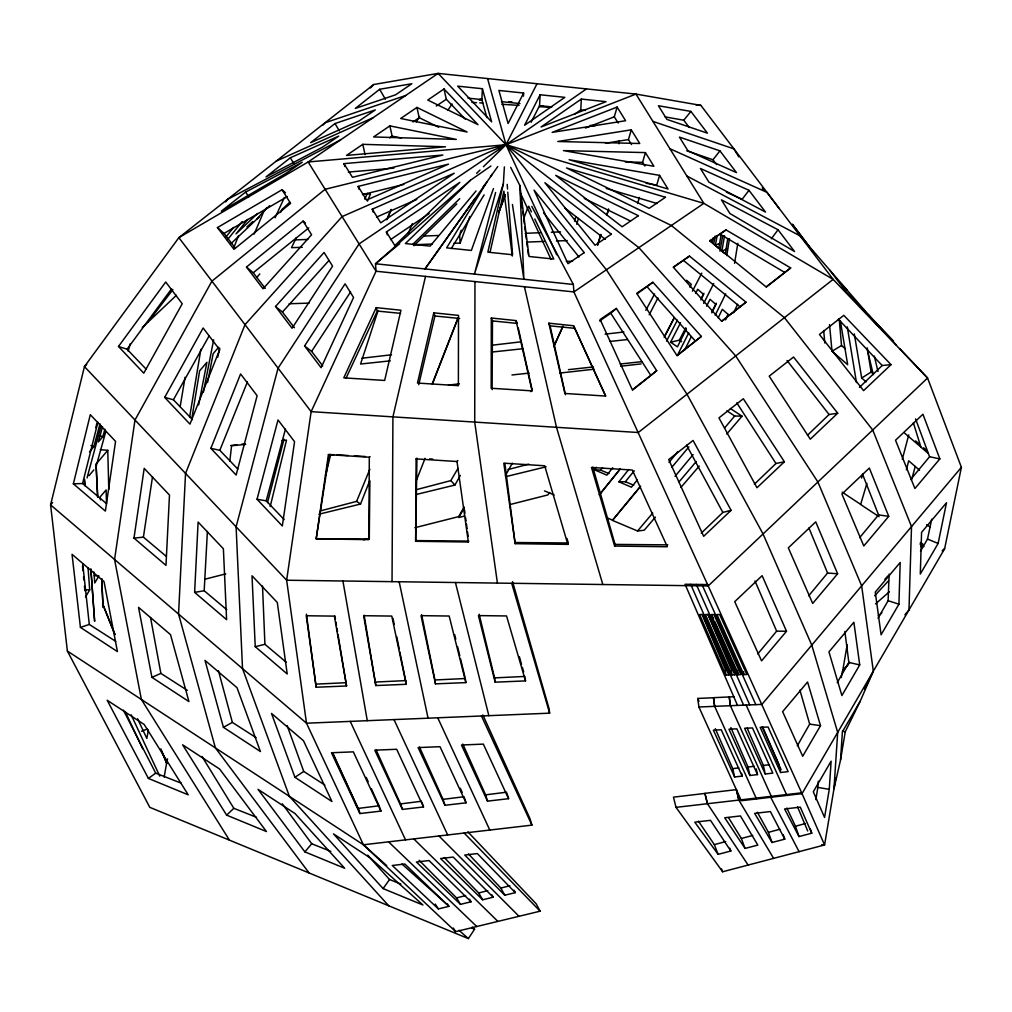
<?xml version="1.0" encoding="UTF-8"?>
<svg xmlns="http://www.w3.org/2000/svg" width="1012" height="1012" viewBox="0 0 1012 1012"><rect width="100%" height="100%" fill="white"/><g stroke="black" fill="none" stroke-linecap="round" stroke-linejoin="round"><path stroke-width="1.5" d="M474.97 281.576L474.717 422.093L497.423 583.089M491.313 318.008L491.187 388.254L532.072 390.872L516.044 320.589L491.313 318.008L492.49 320.93L492.11 389.658M370.139 456.791L369.304 457.234L368.861 539.636L316.161 538.915L328.419 454.628L333.96 454.692M392.036 581.66L392.922 416.868L425.508 276.402M415.654 541.293L416.096 458.904L416.944 458.183L415.654 541.293L468.354 542.015L468.771 541.078L416.071 540.598M369.291 537.6L369.873 481.661M898.922 604.189L900.199 562.482L875.266 592.121L881.098 634.79L898.922 604.189L888.119 600.711L889.118 574.082M194.62 592.387L198.112 522.065L223.386 548.77L226.599 619.673L194.62 592.387L204.184 590.742L226.739 609.692M486.898 117.632L481.864 99.593L482.395 88.727L457.677 86.146L491.617 121.807L482.395 88.727M523.47 96.14L523.621 93.041L498.891 90.447L508.1 123.527L523.621 93.041M531.11 122.262L539.573 105.627L540.104 94.761L564.835 97.354L524.583 125.26L540.104 94.761M574.297 114.432L580.787 109.941L581.318 99.075L606.049 101.655L541.078 126.981L581.318 99.075M204.184 590.742L207.397 531.464M507.784 192.179L512.578 254.758L487.847 252.165L503.369 183.741L504.381 166.904M829.271 789.335L831.118 761.176L813.294 791.789L824.565 817.443L829.271 789.335L817.848 787.425L818.328 781.175M487.569 78.569L506 144.729L606.378 269.774L686.996 394.237L763.048 533.969L811.776 645.125L837.683 732.41L833.977 788.727L840.542 759.974L842.389 731.815L860.213 701.202L873.331 671.196L861.655 585.847L817.886 481.99L735.711 355.946L638.863 247.636L506 144.729L438.107 73.395L373.719 84.515L178.858 237.656L84.439 366.597L50.6 504.899L67.374 651.045L149.801 807.336L468.379 938.605L474.577 929.18L472.237 927.081M229.8 461.308L231.571 445.799L245.701 444.344M133.989 538.106L144.197 468.366L169.485 495.07L165.981 565.392L133.989 538.106L143.4 537.144L165.968 556.107M316.161 538.915L329.242 454.413M143.4 537.144L152.508 476.854M725.313 254.214L727.704 238.731M726.78 255.568L729.462 238.604M191.723 419.158L199.63 370.835L206.916 362.321L198.668 404.838M734.56 263.31L737.811 243.373M815.849 799.594L817.848 787.425M189.623 417.26L200.857 349.342M180.161 406.647L185.07 377.286M835.76 778.089L824.578 844.957L722.644 871.762L676.016 807.348L673.461 797.165L704.909 793.433L707.439 803.718L748.121 865.058M840.542 759.974L845.235 731.853L860.213 701.202M841.25 677.623L842.3 671.487L848.372 664.264M721.164 234.379L718.786 248.307L715.332 245.321L717.078 236.062M724.162 253.228L721.86 251.242L724.516 235.771M847.17 644.808L842.68 670.867L849.764 662.468M164.159 777.102L166.575 763.263L161.882 751.549M167.524 758.886L166.727 763.491L160.845 748.842M719.975 251.216L722.682 235.796M148.397 729.981L146.841 738.456L137.607 718.773M713.118 237.757L712.246 242.387L709.943 240.401M713.713 243.765L715.193 236.049M207.561 382.511L213.165 353.656L218.617 347.255M203.399 392.213L213.646 339.804M938.124 543.444L946.511 502.724L921.578 532.363L920.3 574.057L938.124 543.444L927.511 539.067L931.71 519.194M899.655 348.545L927.561 378.02L961.4 467.304L944.626 548.744L802.035 793.636L741.353 800.707L698.9 706.996L697.736 698.444L713.485 697.749L714.649 706.351L756.521 798.936M217.719 357.223L219.756 348.153M490.112 252.026L503.9 191.205L512.312 256.036M433.768 312.822L417.475 383.055L458.373 385.661L458.499 315.402L433.768 312.822L434.92 315.997L418.74 384.687M73.37 483.825L90.296 414.667L115.57 441.371L105.362 511.111L73.37 483.825L82.592 483.534L106.361 503.495M270.179 506.557L286.522 440.119L281.804 440.612M325.535 475.627L330.709 454.451M82.592 483.534L97.886 422.232M95.748 427.734L96.912 423.218M495.614 192.482L474.438 274.113L503.369 183.741M267.522 502.547L284.005 439.309M906.36 469.77L908.7 460.802L919.528 470.188M257.035 499.27L278.022 419.942L294.568 441.687L282.323 525.974L257.035 499.27L266.207 500.826L284.182 519.586M614.638 546.05L591.476 467.443L632.373 470.049L667.325 546.758L614.638 546.05L615.068 544.405L592.804 467.152M89.511 451.833L93.863 446.697L99.998 423.826M102.528 426.634L98.442 441.89L102.794 436.767L104.894 429.214M266.207 500.826L285.422 429.202M902.287 459.233L908.751 434.894M87.045 477.942L101.036 425.976M911.584 479.764L915.24 466.481M95.76 467.633L105.868 431.34M128.195 351.189L130.295 343.637M618.168 123.034L614.309 116.823L617.13 107.07L552.147 132.395L625.606 120.732L617.13 107.07M631.539 144.552L628.452 139.58L631.273 129.84L557.802 141.503L639.748 143.502L631.273 129.84M644.91 166.069L642.595 162.35L645.416 152.597L563.456 150.611L653.891 166.259L645.416 152.597M659.558 175.367L668.046 189.029L569.123 159.719L659.558 175.367L656.737 185.107L646.01 183.248M861.528 478.081L862.831 473.641M576.701 224.297L578.459 218.428M637.573 203.513L639.394 197.454M866.904 483.42L860.63 504.52L879.074 516.702M597.662 244.828L600.85 234.417M606.77 215.063L608.591 209.105M597.649 245.068L600.837 234.657M606.77 215.303L608.591 209.357M567.846 544.38L544.684 465.773L503.786 463.167L515.146 543.672L567.846 544.38L568.276 542.976L566.96 538.435M574.512 221.185L575.891 216.796M378.096 310.595L360.563 364.029L390.328 360.841M493.451 188.599L471.364 250.445L446.634 247.864L486.873 182.021L497.765 166.525M453.983 243.285L460.144 243.057L469.872 216.581M523.596 218.984L527.922 207.232M515.146 543.672L504.874 463.471M498.663 212.507L505.254 194.873M498.663 212.786L505.254 195.164M460.144 233.127L461.257 230.192M432.339 383.599L457.943 318.059M432.352 384.105L457.943 318.565M416.565 480.017L425.065 458.347M233.823 247.649L238.478 235.796M318.894 514.222L360.538 504.039L369.797 480.536M210.863 448.341L240.59 373.959L257.124 395.717L236.138 475.045L210.863 448.341L219.819 450.315L237.795 469.075M219.819 450.315L247.434 381.891M321.006 510.731L356.629 501.37L369.861 469.188M254.176 234.088L264.005 210.926M367.419 201.173L370.481 194.013L362.726 193.849M408.127 233.645L412.415 223.614M386.85 219.414L391.201 209.383M386.85 219.73L391.201 209.699M364.813 199.136L367.331 193.418M553.855 346.155L562.95 326.155M553.855 346.623L562.95 326.636M275.125 217.719L284.359 197.53M280.577 212.469L281.867 209.636L289.799 202.185M376.224 307.635L343.776 377.855L384.661 380.461L400.954 310.229L376.224 307.635L377.349 311.051L345.99 378.324M726.211 318.767L728.235 314.492L722.315 309.33L718.216 317.743M296.212 237.858L291.494 247.674L302.259 247.295M733.586 312.771L737.672 304.27M711.828 312.86L715.927 304.46L710.007 299.299L706.566 306.193M864.488 689.311L873.331 671.196M715.206 315.2L725.68 293.923M686.389 328.9L677.433 346.825L670.577 342.233L680.57 322.714M700.861 299.944L703.618 294.429L697.698 289.268L695.56 293.442M684.504 350.316L691.398 336.528M725.275 319.931L728.058 314.378M677.306 355.516L688.742 332.872M703.694 303.385L713.7 283.562M483.394 166.727L506 144.729L537.03 83.73M664.188 337.35L674.182 317.844M689.88 287.18L691.31 284.385L686.579 280.261M711.98 311.62L716.294 303.208M666.554 341.095L677.357 320.197M692.436 291.165L701.784 273.139M649.198 314.757L657.952 297.971M670.577 342.233L679.305 340.184L685.82 327.762M701.759 297.401L703.922 293.265M665.289 334.909L674.156 318.147M645.82 310.305L654.574 293.999M164.678 397.412L203.146 327.989L219.68 349.735L189.952 424.117L164.678 397.412L173.419 399.765L192.47 419.651M173.419 399.765L209.067 335.959M416.286 494.463L454.919 485.052L460.321 475.45M505.431 475.551L512.363 463.18M797.317 745.768L809.676 724.124L799.935 690.184M464.154 507.063L458.664 516.626L414.869 527.72M464.217 507.973L458.727 517.549L464.761 516.019M530.819 391.695L532.388 388.95M837.215 682.683L848.84 662.405L844.868 631.475M878.011 618.269L888.119 600.711M920.503 551.224L927.511 539.067M820.517 725.655L802.693 756.268L782.63 711.651L807.563 682.012L820.517 725.655L809.676 724.124M859.719 664.922L841.895 695.535L828.942 651.88L853.875 622.253L859.719 664.922L848.84 662.405M416.691 489.58L450.833 480.611L457.993 468.354M85.489 596.979L89.701 589.92L88.057 567.871M451.276 248.598L484.128 194.861M416.261 121.908L419.626 116.684M447.81 110.359L452.073 103.97M304.574 345.952L345.079 283.828L353.567 297.49L321.108 367.698L304.574 345.952L311.607 351.379L322.689 365.813M311.607 351.379L350.569 291.949M475.007 198.478L424.977 268.939L486.873 182.021M483.192 186.942L485.014 184.386M490.466 176.695L492.287 174.14M383.105 888.587L422.927 904.994L370.443 858.075L333.441 833.863L383.105 888.587L389.544 879.517L400.853 884.096M118.493 346.471L165.702 282.006L182.236 303.752L143.767 373.175L118.493 346.471L127.031 349.203L146.07 369.089M127.031 349.203L171.623 288.749M771.334 238.807L778.026 229.762L721.429 199.845L729.918 213.507L794.559 251.52L778.026 229.762M748.981 190.307L765.515 212.065L708.919 182.135L700.431 168.485L748.981 190.307L742.15 199.275L726.414 192.179M225.651 201.881L227.573 199.377L340.652 139.82M172.9 289.596L147.904 322.271L176.417 295.276M549.706 492.477L547.783 494.957L510.048 504.533M612.741 467.759L606.858 475.147L594.36 469.758L596.283 467.291M686.844 150.813L712.967 159.757L719.937 150.864L736.47 172.609L687.92 150.775L679.432 137.113L719.937 150.864M637.294 479.954L631.399 487.202L618.901 481.801L628.718 469.479M594.36 469.758L600.635 470.125L602.583 467.696M225.815 237.048L233.608 227.409M247.712 219.44L236.036 233.886L257.655 213.418M665.124 116.886L683.77 120.226L690.892 111.409L707.426 133.154L666.921 119.416L658.433 105.754L690.892 111.409M599.408 494.653L620.154 468.973M599.344 494.893L620.078 469.201M227.333 239.895L242.146 221.577M668.995 462.446L677.825 451.567M618.901 481.801L625.327 481.725L634.271 470.795M640.469 486.494L612.488 520.408L637.56 530.996L644.201 530.212L655.409 517.145M640.533 486.253L612.564 520.155L606.985 517.802M757.786 653.929L776.647 631.159L786.501 631.248L762.137 575.664L734.725 601.659L761.568 660.874L786.501 631.248M808.689 595.815L827.576 573.032L837.62 573.791L815.735 521.863L788.323 547.846L812.687 603.43L837.62 573.791M859.643 537.676L878.555 514.88L888.738 516.335L869.333 468.05L841.921 494.046L863.793 545.974L888.738 516.335M910.648 479.524L929.573 456.728L915.582 418.917M476.07 190.977L430.138 246.131L405.407 243.55L470.39 180.3L490.921 166.019M675.042 476.336L693.119 454.603M671.943 467.139L688.881 446.912M52.548 502.584L50.6 504.899L306.497 723.201L363.409 844.78L455.628 931.635L540.13 911.179L536.221 903.868L467.86 831.826M939.857 458.891L914.911 488.53L895.519 440.245L922.931 414.25L939.857 458.891L929.573 456.728M961.4 467.304L761.897 704.403L698.9 706.996M256.846 277.44L259.806 273.923M88.98 475.653L93.825 469.922M637.56 530.996L652.74 513.033M679.039 481.889L696.243 461.523M724.567 427.987L734.687 416.008L742.049 416.172L726.768 433.996M904.892 614.79L908.978 609.97L911.521 526.582L872.723 430.011L784.426 317.667L671.348 225.486L506 144.729L308.154 161.971L178.858 237.656L311.139 411.656L286.649 580.23L306.497 723.201L549.63 713.169L549.073 708.691L512.565 581.698M97.038 462.965L107.765 450.34L100.314 449.632M304.865 851.864L344.687 868.271L295.023 813.547L258.022 789.335L304.865 851.864L311.747 843.755L330.823 851.408M680.899 487.442L699.241 466.064M322.942 125.172L325.004 122.806L405.622 95.533M257.187 218.82L266.51 208.042M468.354 542.015L456.994 461.51L457.854 460.549M275.53 306.497L324.08 252.469L332.568 266.131L292.063 328.242L275.53 306.497L282.424 312.063L294.416 327.711M282.424 312.063L328.989 260.476M884.842 579.319L887.954 575.891M874.672 595.752L888.599 580.724M920.705 546.505L922.855 544.077L920.427 542.47M370.493 87.943L373.719 84.515M942.45 550.971L944.626 548.744L942.235 550.819M476.614 173.33L480.004 170.029M412.668 244.461L459.726 198.668M413.895 245.714L456.829 203.905M754.345 484.242L775.964 463.496L784.401 461.763L743.314 398.741L718.95 417.88L756.976 487.746L784.401 461.763M807.449 435.274L829.068 414.528L837.708 413.2L793.56 357.034L769.196 376.173L810.283 439.195L837.708 413.2M859.428 387.394L882.186 365.534L891.015 364.649L843.806 315.327L819.442 334.466L863.59 390.632L891.015 364.649M701.24 533.172L722.859 512.439L731.094 510.314L693.068 440.448L668.704 459.587L703.669 536.309L731.094 510.314M226.637 815.141L266.46 831.548L219.604 769.019L182.603 744.807L226.637 815.141L233.823 808.31L256.504 817.304M86.728 364.434L84.439 366.597L286.649 580.23L708.21 585.948L927.561 378.02L833.142 279.375L700.861 105.374L635.953 94.078L438.107 73.395L308.154 161.971L376.047 271.229L573.893 291.924L703.846 203.349L833.142 279.375L638.281 432.516L311.139 411.656L376.047 271.229L375.515 263.765L470.39 180.3M142.3 327.534L148.005 322.145M231.052 243.55L259.464 216.657M246.966 226.979L252.646 221.628M265.093 209.977L269.635 205.702M875.519 603.924L889.421 591.729M878.353 615.878L881.882 612.829M610.767 313.252L616.384 308.445L656.687 370.67L650.893 375.541L610.767 313.252L599.572 320.968M399.715 243.664L375.515 263.765L573.349 284.461L573.893 291.924L708.21 585.948M303.081 221.109L311.57 234.759L263.019 288.787L246.485 267.041L303.081 221.109L305.371 223.057M246.485 267.041L253.228 272.747L308.723 227.915M637.218 293.733L652.93 282.259L701.354 336.427L677.218 355.566M632.677 389.962L649.679 376.502M721.758 321.158L746.008 302.171L689.476 256.087L673.233 267.155L721.657 321.31L746.008 302.171M766.286 286.738L790.663 267.927L726.021 229.901L709.779 240.982L766.312 287.066L790.663 267.927M245.688 192.04L221.337 211.179L285.979 173.33L302.221 162.262L245.688 192.04L248.737 196.935M290.343 157.783L265.992 176.936L322.524 147.157L338.767 136.089L290.343 157.783L294.075 163.944M335.01 123.54L310.646 142.679L359.07 120.972L375.313 109.903L335.01 123.54L339.399 130.965M379.664 89.284L355.313 108.436L395.616 94.799L411.859 83.73L379.664 89.284L385.395 99.239M656.687 370.67L632.336 389.81L600.141 319.514L616.384 308.445M701.354 336.427L676.99 355.566L636.687 293.341L652.93 282.259M673.6 267.345L689.476 256.087M148.397 778.418L188.219 794.825L144.197 724.491L107.183 700.266L148.397 778.418L155.709 773.143L181.287 783.187M388.734 905.791L289.394 796.343L242.526 668.628L236.1 526.822L278.072 368.166L359.07 243.917L506 144.729L586.492 88.904M709.994 240.945L726.021 229.901M362.789 144.336L346.547 155.405L445.47 146.778L362.789 144.336L365.079 154.608M389.86 125.88L373.618 136.949L456.298 139.403L389.86 125.88L392.15 136.152L401.422 138.049M416.944 107.424L400.689 118.493L467.127 132.015L416.944 107.424L419.221 117.708L438.74 127.272M444.015 88.967L427.772 100.049L477.955 124.64L444.015 88.967L446.292 99.252L465.393 119.315M389.645 137.86L392.15 136.152M412.972 121.959L419.221 117.708M436.298 106.058L446.292 99.252M386.394 231.938L459.853 182.337L394.87 245.6L386.394 231.938L387.33 234.797M390.493 239.642L429.164 213.545M294.922 777.292L331.936 801.504L303.474 740.721L271.494 713.435L294.922 777.292L303.752 771.448L324.839 785.046M866.171 381.878L861.693 378.033L871.13 372.049L867.208 347.888M840.289 320.576L847.676 364.712L832.016 351.24L841.516 345.547L839.214 319.134M282.082 189.737L290.57 203.399L233.974 249.344L217.441 227.586L282.082 189.737L285.422 192.748M217.441 227.586L224.044 233.418L287.408 196.53M223.424 727.324L260.438 751.536L236.998 687.679L205.006 660.393L223.424 727.324L232.355 722.391L256.112 737.659M721.86 251.242L727.413 248.623M715.332 245.321L719.494 243.386M276.289 161.085L373.137 117.683M151.926 677.357L188.928 701.569L170.509 634.638L138.53 607.352L151.926 677.357L160.87 673.397L187.309 690.348M229.446 840.15L141.376 699.482L114.571 559.484L134.988 420.005L211.925 281.159L325.13 189.282L506 144.729L703.846 203.349L635.953 94.078L506 144.729L342.107 216.593L244.993 324.662L185.538 473.414L178.555 614.056L215.392 747.906L309.09 872.976M372.252 209.168L454.198 173.242L380.727 222.83L372.252 209.168L373.188 212.027M376.502 217.125L416.754 199.465M585.429 128.069L614.309 116.823M141.503 731.208L147.233 729.095M481.864 98.746L478.992 99.771L482.142 99.973M80.429 627.389L117.43 651.601L104.034 581.596L72.042 554.31L80.429 627.389L89.296 624.442L115.76 641.38M698.419 821.124L714.346 844.64L725.693 841.567M728.602 817.759L741.379 838.48L752.738 835.419M757.356 812.219L768.424 832.345L779.771 829.283M786.83 808.069L795.47 826.235L805.4 823.566M507.923 469.606L528.707 464.141M730.841 851.016L710.487 820.34L694.789 822.161L718.103 854.368L730.841 851.016L729.778 848.208M745.06 848.436L757.811 845.083L740.43 815.95L724.718 817.759L745.06 848.436L741.379 838.48M784.768 839.15L770.36 811.548L754.648 813.37L772.029 842.503L784.768 839.15L783.237 834.761M811.738 833.218L800.29 807.159L784.578 808.967L798.999 836.57L811.738 833.218L810.232 828.752M419.107 860.251L456.576 897.91L465.634 895.569M444.243 857.556L478.714 892.976L487.771 890.636M468.442 853.951L500.864 888.055L509.921 885.728M204.588 579.281L225.739 573.893M363.397 539.801L369.443 538.27M358.109 186.41L448.544 164.134L366.584 200.072L358.109 186.41L359.045 189.269M362.448 194.608L403.839 184.412M506.19 476.551L546.113 466.798M255.239 646.668L287.218 673.967L277.301 602.482L252.013 575.777L255.239 646.668L264.916 644.315L286.269 662.265M448.923 906.36L404.838 864.02L392.251 865.488L438.36 908.915L448.923 906.36L447.355 903.855M471.061 901.793L429.012 860.542L416.413 862.009L460.498 904.348L471.061 901.793L469.492 899.149M493.198 897.214L453.174 857.063L440.587 858.53L482.635 899.782L493.198 897.214L491.895 894.899M515.336 892.647L477.348 853.571L464.748 855.051L504.773 895.203L515.336 892.647L514.045 890.218M605.492 143.223L628.452 139.58M332.859 753.029L358.008 808.449L379.07 805.792L380.98 811.093L359.918 813.547L331.455 752.751L353.327 751.853L380.98 811.093M376.173 750.044L400.524 803.907L421.587 801.251M419.487 747.046L443.054 799.366L464.116 796.722M462.813 744.073L485.583 794.85L506.645 792.194M715.32 728.703L732.713 768.639L738.785 767.893M730.879 727.577L748.032 767.045L754.104 766.299M747.16 728.121L763.352 765.452L769.424 764.692M361.777 358.248L391.543 354.782M492.844 345.117L521.041 341.828M605.113 334.162L623.911 331.974M230.736 445.52L236.998 444.787M241.704 444.23L244.841 443.876M423.509 806.956L396.666 749.272L374.794 750.17L402.447 809.41L423.509 806.956L422.067 802.68M466.039 802.82L440.005 746.692L418.133 747.59L444.976 805.274L466.039 802.82L464.508 797.937M508.581 798.683L483.344 744.111L461.472 745.009L487.506 801.137L508.581 798.683L507.037 793.497M742.188 776.09L721.252 729.804L713.384 730.12L734.611 776.976L742.188 776.09L741.556 773.294M757.507 774.61L736.862 728.868L728.982 729.197L749.917 775.496L757.507 774.61L756.255 768.943M765.236 774.003L772.826 773.117L752.46 727.944L744.592 728.26L765.236 774.003L763.352 765.452M780.556 772.51L788.133 771.625L768.07 727.008L760.189 727.337L780.556 772.51L778.671 763.858L762.719 726.983M67.374 651.045L363.409 844.78L531.92 825.134L529.997 818.645L482.85 714.902M676.016 807.348L801.668 792.826L824.578 844.957L821.706 844.678M448.442 385.079L459.41 383.852M559.661 373.074L594.12 369.203M620.748 366.205L641.115 363.903M610.173 341.423L627.402 339.551M511.971 374.971L529.213 373.099M568.428 369.646L593.5 366.913M620.141 364.016L642.089 361.638M491.642 352.087L522.976 348.723M343.953 163.64L442.877 155.026L352.442 177.302L343.953 163.64L344.902 166.499M348.343 172.091L393.883 168.118M315.643 684.15L346.028 682.695L346.559 685.984L316.174 687.237L306.434 614.145M364.143 615.233L375.288 682.063L405.673 680.608L406.204 684.289L375.819 685.554L363.637 615.701L391.77 616.08L406.204 684.289M421.637 614.689L434.932 679.975L465.318 678.521L465.862 682.607L435.476 683.859L421.03 615.65L449.164 616.03L465.862 682.607M479.144 614.221L494.577 677.888L524.962 676.433M733.966 696.724L713.485 697.685L714.649 706.351M295.542 239.92L307.85 239.414M424.205 236.062L438.044 235.48M525.165 233.329L540.547 232.697M551.325 232.254L560.547 231.874M525.519 680.912L506.557 615.966L478.423 615.587L495.121 682.164L525.519 680.912L525.152 677.926M728.918 674.979L702.454 614.575L699.634 614.537L725.87 675.105L728.918 674.979L728.64 672.069M734.902 674.802L708.198 614.575L705.389 614.524L731.853 674.928L734.902 674.802L734.623 671.879M737.837 674.764L740.873 674.637L713.953 614.562L711.132 614.524L737.837 674.764L737.406 670.361M743.807 674.599L746.856 674.473L719.696 614.562L716.888 614.524L743.807 674.599L743.529 671.639M413.984 244.727L432.453 244.056M527.252 242.058L544.178 241.438M556.486 240.982L567.251 240.59M566.328 261.438L572.564 261.21M289.166 303.752L309.179 303.119M515.576 542.521L568.276 542.976M615.068 544.405L667.781 544.861M316.579 538.675L369.279 539.156M625.252 161.92L642.595 162.35M85.134 589.768L89.701 589.92M94.344 575.676L98.936 575.917L94.736 582.975L93.914 571.957M429.531 458.904L432.681 459.094M337.097 454.869L348.115 455.514M354.402 455.881L365.421 456.513M696.142 105.071L700.861 105.374M508.884 101.681L512.034 101.883M471.87 102.364L476.589 102.667M479.739 102.87L482.888 103.072M501.762 104.274L519.067 105.387M539.522 106.69L550.541 107.398M416.096 458.904L456.994 461.51M328.419 454.628L369.304 457.234M539.573 105.716L542.723 105.918M590.338 125.374L595.056 125.69M574.803 328.331L573.576 325.775L548.846 323.182L550.073 325.851L574.803 328.331L605.429 395.844M492.49 320.93L517.233 323.41L516.044 320.589M434.92 315.997L459.663 318.476M377.349 311.051L400.537 313.378M467.961 98.139L481.864 99.593M501.446 101.643L519.991 103.578M539.573 105.627L551.932 106.918M580.787 109.941L585.429 110.422M606.213 188.434L657.18 203.538M842.465 730.993L845.235 731.853M652.93 121.402L733.928 148.878L738.773 156.835M90.928 445.533L93.863 446.697M471.693 928.004L474.577 929.18M100.239 435.704L102.794 436.767M600.635 470.125L609.009 473.578M625.327 481.725L633.714 485.178M544.469 490.896L554.222 494.994M669.893 148.713L767.007 192.381L779.265 208.649M584.253 198.441L630.489 221.021M686.87 176.025L800.075 235.872L877.012 324.612M719.949 234.076L784.502 272.317M679.305 340.184L681.595 341.676M730.373 408.532L742.049 416.172M842.174 492.161L860.617 504.355M919.959 543.975L923.918 546.594M926.625 524.697L930.382 527.201M726.932 410.834L734.687 416.008M356.629 501.37L360.538 504.039M564.734 207.915L605.328 239.363M683.555 260.476L739.974 306.737M841.516 345.547L845.121 348.621M871.13 372.049L873.533 374.098M904.652 433.149L920.869 447.038M927.877 453.11L920.92 447.152L913.393 422.889M915.594 440.928L919.01 443.863M923.564 447.785L926.992 450.719M363.409 844.78L386.736 865.627M459.043 930.268L468.379 938.605M401.928 863.982L446.456 903.944M388.583 841.845L476.753 926.524M413.769 838.91L497.879 921.413M438.955 835.975L519.004 916.29M464.141 833.028L540.13 911.179M839.947 282.525L847.322 290.317M868.233 314.542L893.507 341.246L846.298 291.924L829.764 270.179M864.235 311.127L879.162 326.889M882.477 330.393L896.43 345.143M838.366 319.223L882.186 365.534M450.833 480.611L454.919 485.052M367.672 855.165L389.544 879.517M647.174 286.864L695.434 341.145M543.57 212.862L578.99 256.997M787.032 360.5L829.068 414.528M224.044 233.418L235.126 247.877M253.228 272.747L265.233 288.407M683.77 120.226L689.311 127.487M712.967 159.757L716.66 164.602M808.854 245.954L792.32 224.196L813.686 252.532M762.226 187.89L764.06 190.307M282.247 803.794L311.747 843.755M453.275 927.991L455.628 931.635M435.223 904.058L438.36 908.915M736.799 402.865L775.964 463.496M202.033 756.495L233.823 808.31M456.576 897.91L460.498 904.348M707.439 803.718L704.921 793.345L736.369 789.626L738.849 800.087L773.611 858.366M478.714 892.976L482.635 899.782M500.864 888.055L504.773 895.203M686.553 445.141L722.859 512.439M531.768 206.385L573.349 284.461M770.258 796.457L799.088 851.661M123.35 710.133L155.709 773.143M510.668 167.347L519.852 185.462L529.061 256.479L553.792 259.059L534.829 219.06M528.732 206.208L531.439 211.913M125.197 711.588L142.654 748.791M393.984 719.595L447.671 834.951M350.241 721.392L405.534 839.871M332.252 752.814L359.5 811.371M131.168 714.826L159.769 776.141M437.728 717.786L489.795 830.042M506 144.729L556.752 254.771M520.383 192.925L551.059 259.451M481.459 715.977L531.92 825.134M573.576 325.775L605.783 396.072L564.886 393.466L548.846 323.182M730.398 705.706L729.247 696.939L730.398 705.706L771.688 797.165M366.243 777.431L368.166 781.681M371.379 788.778L379.07 805.792M802.035 793.636L707.59 584.582L685.061 584.266L737.52 705.402M712.22 615.916L713.511 618.775M714.788 621.634L737.988 673.157M746.148 705.048L786.868 795.407M701.961 584.506L755.812 704.656M460.321 788.259L462.218 792.485M762.125 726.983L781.125 769.778M696.319 584.43L749.715 704.909M697.736 698.444L699.014 701.341M690.69 584.354L743.618 705.149M754.99 580.977L776.647 631.159M707.843 614.284L731.296 669.109L731.853 674.928M702.075 614.347L725.313 669.312L725.87 675.105M797.494 806.703L807.702 830.991M808.93 527.986L827.576 573.032M102.655 603.886L115.001 634.638M102.541 603.696L114.875 634.435M862.768 474.78L878.555 514.88M714.346 844.64L718.103 854.368M721.569 868.979L722.644 871.762M358.008 808.449L359.918 813.547M287.142 725.528L303.752 771.448M768.424 832.345L772.029 842.503M400.524 803.907L402.447 809.41M795.47 826.235L798.999 836.57M443.054 799.366L444.976 805.274M485.583 794.85L487.506 801.137M602.823 584.519L556.499 427.304L524.431 286.75M511.705 583.279L549.63 713.169M519.396 656.763L521.534 664.327M522.394 667.351L523.672 671.892M218.465 670.779L232.355 722.391M455.438 582.52L488.847 715.674M454.654 634.575L455.767 639.116M457.601 646.693L459.802 655.789M460.536 658.825L464.951 677.003M867.069 348.621L873.318 374.655M874.305 356.047L877.986 371.442M736.394 789.55L738.849 800.087M732.713 768.639L734.611 776.976M550.073 325.851L565.48 394.693M518.258 327.989L532.325 390.67M748.032 767.045L749.917 775.496M399.171 581.761L428.063 718.178M392.985 618.37L394.225 624.442M396.704 636.586L399.171 648.73M399.791 651.766L405.673 680.608M150.522 617.484L160.87 673.397M342.916 580.989L367.28 720.696M346.559 685.984L334.377 616.131L306.244 615.751L316.174 687.237M854.305 333.909L861.693 378.033M334.883 615.878L335.402 618.977M335.921 622.089L336.439 625.201M336.958 628.3L337.477 631.412M337.995 634.524L346.028 682.695M847.284 326.863L856.468 382.536M512.426 204.5L523.887 279.287L519.852 185.462M375.288 682.063L375.819 685.554M434.932 679.975L435.476 683.859M464.571 510.099L464.989 513.198M465.621 517.84L466.051 520.94M466.469 524.039L467.101 528.681M467.519 531.781L468.151 536.423M520.585 194.468L521.193 199.098M521.585 202.185L522.394 208.371M522.787 211.457L523.394 216.087M523.786 219.174L524.393 223.804M524.798 226.89L525.392 231.52M525.797 234.607L526.392 239.237M526.797 242.323L527.391 246.953M527.796 250.053L528.403 254.682M494.577 677.888L495.121 682.164M82.731 563.886L89.296 624.442M82.491 566.062L82.946 570.692M83.541 576.878L83.844 579.965M84.439 586.15L84.894 590.793M829.524 324.612L832.016 351.24M823.679 330.519L824.805 343.005M507.189 184.361L507.543 189.054M90.903 569.212L94.635 621.229M90.878 569.098L94.609 621.115M459.587 234.594L460.144 243.057M100.416 499.915L100.251 496.778L106.121 489.947L106.526 504.027M96.064 464.116L97.683 497.107M101.681 578.839L103.072 607.124M96.039 464.002L97.658 496.993M101.668 578.725L103.047 607.01M262.525 586.1L264.916 644.315M107.765 450.34L108.79 489.504M618.863 140.757L618.914 143.805M584.228 252.62L567.985 263.702L534.045 190.104L584.228 252.62M611.311 234.177L595.056 245.246L544.873 182.717L611.311 234.177M638.382 215.72L622.14 226.789L555.702 175.342L638.382 215.72M665.453 197.264L649.211 208.333L566.53 167.954L665.453 197.264M84.894 485.646L84.439 479.346L84.869 485.545"/></g></svg>
